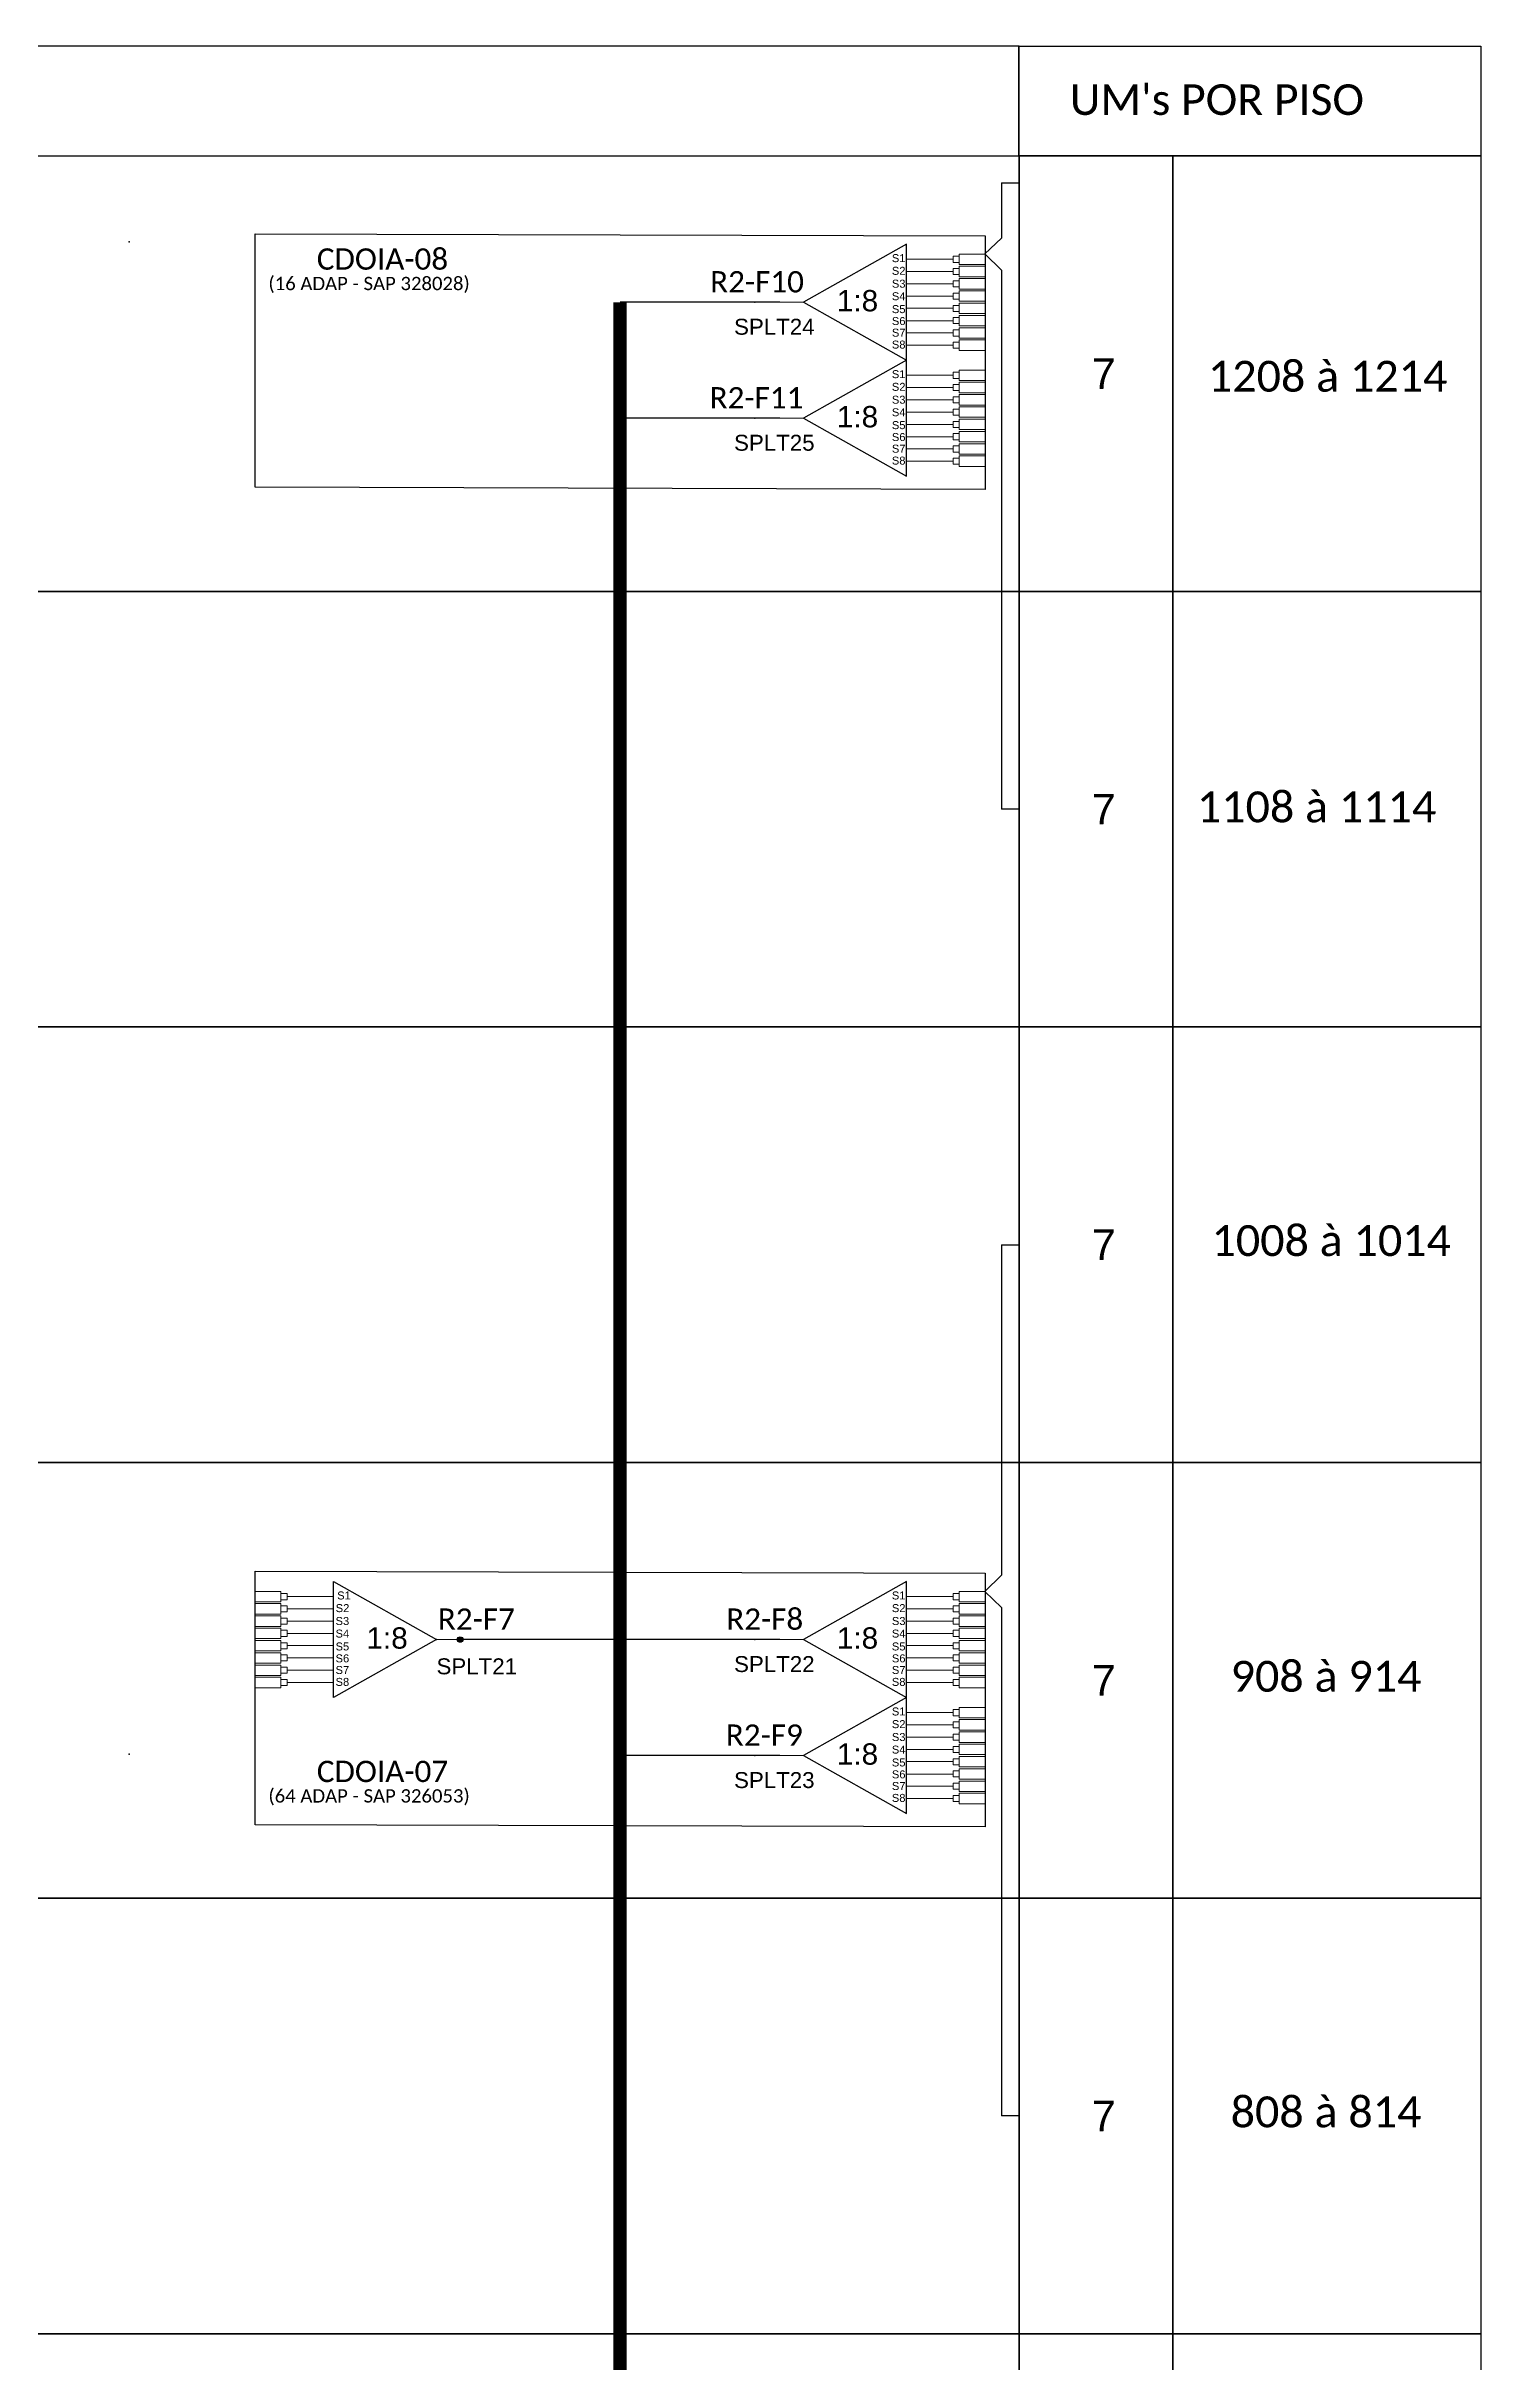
# Model space of a CAD drawing. Header units: millimetres. Extents: x 7977 to 746466, y 369 to 202040.
# Drawn here: x 745337.8 to 745445.7, y 201772.1 to 201946.1 of the extents above; entities that cross this region are included whole.
import ezdxf
from ezdxf.enums import TextEntityAlignment as Align

# ---------------------------------------------------------------- set-up
doc = ezdxf.new("R2010")
doc.units = ezdxf.units.MM
doc.styles.add('ARIAL', font='arial.ttf')
doc.styles.add('WMF-Calibri0', font='calibri.ttf')

# ---------------------------------------------------------------- blocks, each defined once
blk = doc.blocks.new('A$C415C251F')
at = {"color": 3}
blk.add_point((0, 0), dxfattribs=at)
blk = doc.blocks.new('LEG_CDOIA8_C-SPLT_ESQ')
at = {"color": 3, "extrusion": (0, 0, -1), "xscale": -1, "zscale": -1}
blk.add_blockref('A$C415C251F', (0, 0), dxfattribs=at)
at = {"color": 1, "style": 'WMF-Calibri0', "flags": 4}
blk.add_attdef('CDO', (21.44, -2.61), '', height=2, dxfattribs=at)
blk.add_attdef('MODELO', text='', height=1.5, dxfattribs=at).set_placement((22.54, -4.54), align=Align.CENTER)
at = {"style": 'ARIAL', "flags": 4}
blk.add_attdef('SPLITAGEM', text='', height=1.5, dxfattribs=at).set_placement((18.61, -12.59), align=Align.CENTER)
blk = doc.blocks.new('SPLITTER_')
blk.add_point((0, 0))
at = {"style": 'ARIAL', "flags": 4}
blk.add_attdef('SPLT', (0, -3.26), '', height=1.5, dxfattribs=at)
blk = doc.blocks.new('SPLT_1-8_SC-APC_ESQ')
at = {"color": 1}
blk.add_lwpolyline([(7.37, -2.1), (17.04, -7.55), (7.37, -13), (7.37, -2.1)], dxfattribs=at)
at = {"color": 3, "lineweight": 0}
for points in [[(2.41, -3.02), (0, -3.02)], [(2.41, -4), (0, -4)], [(2.41, -4.17), (0, -4.17)], [(2.41, -3.02), (2.41, -4)], [(2.41, -4.17), (2.41, -5.16)], [(2.99, -3.51), (7.37, -3.51)], [(2.41, -5.16), (0, -5.16)], [(2.41, -5.32), (0, -5.32)], [(2.41, -6.31), (0, -6.31)], [(2.41, -6.48), (0, -6.48)], [(2.41, -5.32), (2.41, -6.31)], [(2.41, -6.48), (2.41, -7.46)], [(7.37, -4.66), (2.99, -4.66)], [(7.37, -5.82), (2.99, -5.82)], [(2.41, -7.46), (0, -7.46)], [(2.41, -7.63), (0, -7.63)], [(2.41, -8.62), (0, -8.62)], [(2.41, -7.63), (2.41, -8.62)], [(7.37, -6.97), (2.99, -6.97)], [(7.37, -8.12), (2.99, -8.12)], [(2.41, -8.78), (0, -8.78)], [(2.41, -9.77), (0, -9.77)], [(2.41, -9.94), (0, -9.94)], [(2.41, -8.78), (2.41, -9.77)], [(2.41, -9.94), (2.41, -10.92)], [(7.37, -9.28), (2.99, -9.28)], [(7.37, -10.43), (2.99, -10.43)], [(2.41, -10.92), (0, -10.92)], [(2.41, -11.09), (0, -11.09)], [(2.41, -12.08), (0, -12.08)], [(2.41, -11.09), (2.41, -12.08)], [(7.37, -11.58), (2.99, -11.58)]]:
    blk.add_lwpolyline(points, dxfattribs=at)
for points in [[(2.99, -3.22), (2.41, -3.22), (2.41, -3.8), (2.99, -3.8)], [(2.99, -4.38), (2.41, -4.38), (2.41, -4.95), (2.99, -4.95)], [(2.99, -5.53), (2.41, -5.53), (2.41, -6.1), (2.99, -6.1)], [(2.99, -6.68), (2.41, -6.68), (2.41, -7.26), (2.99, -7.26)], [(2.99, -7.84), (2.41, -7.84), (2.41, -8.41), (2.99, -8.41)], [(2.99, -8.99), (2.41, -8.99), (2.41, -9.56), (2.99, -9.56)], [(2.99, -10.14), (2.41, -10.14), (2.41, -10.72), (2.99, -10.72)], [(2.99, -11.3), (2.41, -11.3), (2.41, -11.87), (2.99, -11.87)]]:
    blk.add_lwpolyline(points, close=True, dxfattribs=at)
at = {"color": 1, "lineweight": 0}
blk.add_lwpolyline([(17.04, -7.55), (19.26, -7.55)], dxfattribs=at)
at = {"color": 1, "style": 'ARIAL'}
for s, height, p in [('S2', 0.75, (7.56, -4.97)), ('S1', 0.75, (7.7, -3.78)), ('S3', 0.75, (7.55, -6.18)), ('1:8', 2, (10.45, -8.4)), ('S5', 0.75, (7.55, -8.57)), ('S4', 0.75, (7.55, -7.36)), ('S6', 0.75, (7.55, -9.69)), ('S7', 0.75, (7.55, -10.78)), ('S8', 0.75, (7.55, -11.9))]:
    blk.add_text(s, height=height, dxfattribs=at).set_placement(p)
blk = doc.blocks.new('SPLT_1-8_SC-APC')
at = {"color": 1}
blk.add_lwpolyline([(-7.37, -2.1), (-17.04, -7.55), (-7.37, -13), (-7.37, -2.1)], dxfattribs=at)
at = {"color": 3, "lineweight": 0}
for points in [[(-2.99, -3.51), (-7.37, -3.51)], [(-2.41, -3.02), (-2.41, -4)], [(-2.41, -3.02), (0, -3.02)], [(-2.41, -4), (0, -4)], [(-2.41, -4.17), (-2.41, -5.16)], [(-2.41, -4.17), (0, -4.17)], [(-7.37, -4.66), (-2.99, -4.66)], [(-7.37, -5.82), (-2.99, -5.82)], [(-2.41, -5.16), (0, -5.16)], [(-2.41, -5.32), (-2.41, -6.31)], [(-2.41, -5.32), (0, -5.32)], [(-2.41, -6.31), (0, -6.31)], [(-2.41, -6.48), (-2.41, -7.46)], [(-2.41, -6.48), (0, -6.48)], [(-7.37, -6.97), (-2.99, -6.97)], [(-7.37, -8.12), (-2.99, -8.12)], [(-2.41, -7.46), (0, -7.46)], [(-2.41, -7.63), (-2.41, -8.62)], [(-2.41, -7.63), (0, -7.63)], [(-2.41, -8.62), (0, -8.62)], [(-7.37, -9.28), (-2.99, -9.28)], [(-7.37, -10.43), (-2.99, -10.43)], [(-2.41, -8.78), (-2.41, -9.77)], [(-2.41, -8.78), (0, -8.78)], [(-2.41, -9.77), (0, -9.77)], [(-2.41, -9.94), (-2.41, -10.92)], [(-2.41, -9.94), (0, -9.94)], [(-7.37, -11.58), (-2.99, -11.58)], [(-2.41, -10.92), (0, -10.92)], [(-2.41, -11.09), (-2.41, -12.08)], [(-2.41, -11.09), (0, -11.09)], [(-2.41, -12.08), (0, -12.08)]]:
    blk.add_lwpolyline(points, dxfattribs=at)
for points in [[(-2.99, -3.22), (-2.41, -3.22), (-2.41, -3.8), (-2.99, -3.8)], [(-2.99, -4.38), (-2.41, -4.38), (-2.41, -4.95), (-2.99, -4.95)], [(-2.99, -5.53), (-2.41, -5.53), (-2.41, -6.1), (-2.99, -6.1)], [(-2.99, -6.68), (-2.41, -6.68), (-2.41, -7.26), (-2.99, -7.26)], [(-2.99, -7.84), (-2.41, -7.84), (-2.41, -8.41), (-2.99, -8.41)], [(-2.99, -8.99), (-2.41, -8.99), (-2.41, -9.56), (-2.99, -9.56)], [(-2.99, -10.14), (-2.41, -10.14), (-2.41, -10.72), (-2.99, -10.72)], [(-2.99, -11.3), (-2.41, -11.3), (-2.41, -11.87), (-2.99, -11.87)]]:
    blk.add_lwpolyline(points, close=True, dxfattribs=at)
at = {"color": 1, "lineweight": 0}
blk.add_lwpolyline([(-17.04, -7.55), (-19.26, -7.55)], dxfattribs=at)
at = {"color": 1, "style": 'ARIAL'}
for s, height, p in [('S1', 0.75, (-8.74, -3.78)), ('S2', 0.75, (-8.74, -4.97)), ('1:8', 2, (-13.91, -8.4)), ('S3', 0.75, (-8.74, -6.18)), ('S4', 0.75, (-8.74, -7.36)), ('S5', 0.75, (-8.74, -8.57)), ('S6', 0.75, (-8.74, -9.69)), ('S7', 0.75, (-8.74, -10.78)), ('S8', 0.75, (-8.74, -11.9))]:
    blk.add_text(s, height=height, dxfattribs=at).set_placement(p)

msp = doc.modelspace()

# ---------------------------------------------------------------- hatches: boundary and pattern name
h = msp.add_hatch(color=3)
h.dxf.hatch_style = 1
edge = h.paths.add_edge_path()
edge.add_arc((745368.93, 201826.36), 0.205, 0, 360)

# ---------------------------------------------------------------- linework, layer by layer
at = {"color": 6}
for p, q in [((745392.98, 201926.88), (745380.96, 201926.88)), ((745392.98, 201918.16), (745380.96, 201918.16)), ((745380.96, 201826.36), (745368.93, 201826.36)), ((745392.98, 201826.36), (745380.96, 201826.36)), ((745392.98, 201817.64), (745380.96, 201817.64))]:
    msp.add_line(p, q, dxfattribs=at)
for points in [[(745181.94, 201937.89), (745410.97, 201937.89), (745410.97, 201946.12), (745181.94, 201946.12), (745181.94, 201946.12), (745181.94, 201942.01)], [(745410.95, 201937.89), (745410.95, 201946.12)]]:
    msp.add_lwpolyline(points)
for points in [[(745410.97, 201946.12), (745445.69, 201946.12), (745445.69, 201937.89), (745410.97, 201937.89)], [(745181.94, 201937.89), (745410.97, 201937.89), (745410.97, 201905.15), (745181.94, 201905.15)], [(745410.97, 201937.89), (745422.54, 201937.89), (745422.54, 201905.15), (745410.97, 201905.15)], [(745422.54, 201937.89), (745445.69, 201937.89), (745445.69, 201905.15), (745422.54, 201905.15)], [(745181.94, 201905.15), (745410.97, 201905.15), (745410.97, 201872.41), (745181.94, 201872.41)], [(745410.97, 201905.15), (745422.54, 201905.15), (745422.54, 201872.41), (745410.97, 201872.41)], [(745422.54, 201905.15), (745445.69, 201905.15), (745445.69, 201872.41), (745422.54, 201872.41)], [(745181.94, 201872.41), (745410.97, 201872.41), (745410.97, 201839.66), (745181.94, 201839.66)], [(745410.97, 201872.41), (745422.54, 201872.41), (745422.54, 201839.66), (745410.97, 201839.66)], [(745422.54, 201872.41), (745445.69, 201872.41), (745445.69, 201839.66), (745422.54, 201839.66)], [(745181.94, 201839.66), (745410.97, 201839.66), (745410.97, 201806.92), (745181.94, 201806.92)], [(745410.97, 201839.66), (745422.54, 201839.66), (745422.54, 201806.92), (745410.97, 201806.92)], [(745422.54, 201839.66), (745445.69, 201839.66), (745445.69, 201806.92), (745422.54, 201806.92)], [(745181.94, 201806.92), (745410.97, 201806.92), (745410.97, 201774.18), (745181.94, 201774.18)], [(745410.97, 201806.92), (745422.54, 201806.92), (745422.54, 201774.18), (745410.97, 201774.18)], [(745422.54, 201806.92), (745445.69, 201806.92), (745445.69, 201774.18), (745422.54, 201774.18)], [(745181.94, 201774.18), (745410.97, 201774.18), (745410.97, 201741.43), (745181.94, 201741.43)], [(745410.97, 201774.18), (745422.54, 201774.18), (745422.54, 201741.43), (745410.97, 201741.43)], [(745422.54, 201774.18), (745445.69, 201774.18), (745445.69, 201741.43), (745422.54, 201741.43)]]:
    msp.add_lwpolyline(points, close=True)
at = {"color": 3}
for points in [[(745409.65, 201935.85), (745410.97, 201935.85)], [(745409.65, 201935.85), (745409.65, 201931.71)], [(745409.65, 201931.71), (745408.39, 201930.51), (745409.65, 201929.3), (745409.65, 201929.3)], [(745409.65, 201929.3), (745409.65, 201888.78)], [(745410.97, 201888.78), (745409.65, 201888.78)], [(745409.65, 201856.03), (745410.97, 201856.04)], [(745409.65, 201856.03), (745409.65, 201831.19)], [(745409.65, 201831.19), (745408.39, 201829.98), (745409.65, 201828.78), (745409.65, 201828.78)], [(745409.65, 201828.78), (745409.65, 201790.55)], [(745410.97, 201790.55), (745409.65, 201790.55)]]:
    msp.add_lwpolyline(points, dxfattribs=at)
at = {"color": 1}
for points in [[(745353.52, 201932.02), (745408.42, 201931.87), (745408.42, 201912.81), (745353.52, 201912.97)], [(745353.52, 201831.5), (745408.42, 201831.35), (745408.42, 201812.29), (745353.52, 201812.44)]]:
    msp.add_lwpolyline(points, close=True, dxfattribs=at)
at = {"color": 6, "const_width": 1}
msp.add_lwpolyline([(745380.96, 201574.63), (745380.96, 201926.88)], dxfattribs=at)
at = {"color": 3}
msp.add_circle((745368.93, 201826.36), 0.205, dxfattribs=at)

# ---------------------------------------------------------------- block references
ref = msp.add_blockref('LEG_CDOIA8_C-SPLT_ESQ', (745344.04, 201931.42), dxfattribs=dict(at, xscale=0.8000000000465661, yscale=0.7999999999883585, zscale=0.8))
ref.add_attrib('CDO', 'CDOIA-08', (745358.15, 201929.33), dxfattribs={"color": 1, "height": 1.6, "style": 'WMF-Calibri0'})
ref.add_attrib('MODELO', '(16 ADAP - SAP 328028)', dxfattribs={"color": 1, "height": 1, "style": 'WMF-Calibri0'}).set_placement((745362.08, 201927.79), align=Align.CENTER)
at = {"color": 3, "xscale": 0.8000000000465661, "yscale": 0.7999999999883585, "zscale": 0.8}
for p in [(745408.39, 201932.92), (745408.39, 201924.2), (745408.39, 201832.4), (745408.39, 201823.68)]:
    msp.add_blockref('SPLT_1-8_SC-APC', p, dxfattribs=at)
ref = msp.add_blockref('SPLITTER_', (745391.08, 201926.88), dxfattribs=dict(xscale=0.8000000000465661, yscale=0.7999999999883585, zscale=0.8))
ref.add_attrib('SPLT', 'SPLT24', (745389.53, 201924.44), dxfattribs={"height": 1.2, "style": 'ARIAL'})
ref = msp.add_blockref('SPLITTER_', (745391.08, 201918.16), dxfattribs=dict(xscale=0.8000000000465661, yscale=0.7999999999883585, zscale=0.8))
ref.add_attrib('SPLT', 'SPLT25', (745389.53, 201915.72), dxfattribs={"height": 1.2, "style": 'ARIAL'})
at = {"xscale": 0.8000000000465661, "yscale": 0.7999999999883585, "zscale": 0.8}
msp.add_blockref('SPLT_1-8_SC-APC_ESQ', (745353.52, 201832.4), dxfattribs=at)
ref = msp.add_blockref('SPLITTER_', (745367.15, 201826.36), dxfattribs=dict(xscale=0.8000000000465661, yscale=0.7999999999883585, zscale=0.8))
ref.add_attrib('SPLT', 'SPLT21', (745367.15, 201823.75), dxfattribs={"height": 1.2, "style": 'ARIAL'})
ref = msp.add_blockref('SPLITTER_', (745391.08, 201826.36), dxfattribs=dict(xscale=0.8000000000465661, yscale=0.7999999999883585, zscale=0.8))
ref.add_attrib('SPLT', 'SPLT22', (745389.53, 201823.92), dxfattribs={"height": 1.2, "style": 'ARIAL'})
at = {"color": 3}
ref = msp.add_blockref('LEG_CDOIA8_C-SPLT_ESQ', (745344.04, 201817.74), dxfattribs=dict(at, xscale=0.8000000000465661, yscale=0.7999999999883585, zscale=0.8))
ref.add_attrib('CDO', 'CDOIA-07', (745358.15, 201815.65), dxfattribs={"color": 1, "height": 1.6, "style": 'WMF-Calibri0'})
ref.add_attrib('MODELO', '(64 ADAP - SAP 326053)', dxfattribs={"color": 1, "height": 1, "style": 'WMF-Calibri0'}).set_placement((745362.08, 201814.11), align=Align.CENTER)
ref = msp.add_blockref('SPLITTER_', (745391.08, 201817.64), dxfattribs=dict(xscale=0.8000000000465661, yscale=0.7999999999883585, zscale=0.8))
ref.add_attrib('SPLT', 'SPLT23', (745389.53, 201815.2), dxfattribs={"height": 1.2, "style": 'ARIAL'})

# ---------------------------------------------------------------- texts
at = {"color": 0, "style": 'WMF-Calibri0'}
msp.add_text("UM's POR PISO", height=2.3, dxfattribs=at).set_placement((745414.78, 201940.96))
at = {"color": 6, "style": 'WMF-Calibri0'}
for s, p in [('R2-F10', (745387.73, 201927.62)), ('R2-F11', (745387.69, 201918.9)), ('R2-F7', (745367.25, 201827.1)), ('R2-F8', (745388.94, 201827.1)), ('R2-F9', (745388.91, 201818.38))]:
    msp.add_text(s, height=1.6, dxfattribs=at).set_placement(p)
at = {"style": 'WMF-Calibri0'}
for s, p in [('1208 à 1214', (745425.17, 201920.16)), ('1108 à 1114', (745424.34, 201887.79)), ('1008 à 1014', (745425.44, 201855.19)), ('908 à 914', (745426.88, 201822.44)), ('808 à 814', (745426.88, 201789.7))]:
    msp.add_text(s, height=2.317, dxfattribs=at).set_placement(p)
at = {"style": 'ARIAL', "flags": 12}
for p in [(745417.34, 201921.52), (745417.34, 201888.78), (745417.34, 201856.04), (745417.34, 201823.29), (745417.34, 201790.55)]:
    msp.add_attdef('7', text='XX', height=2.3, dxfattribs=at).set_placement(p, align=Align.MIDDLE_CENTER)

doc.saveas('drawing.dxf')
